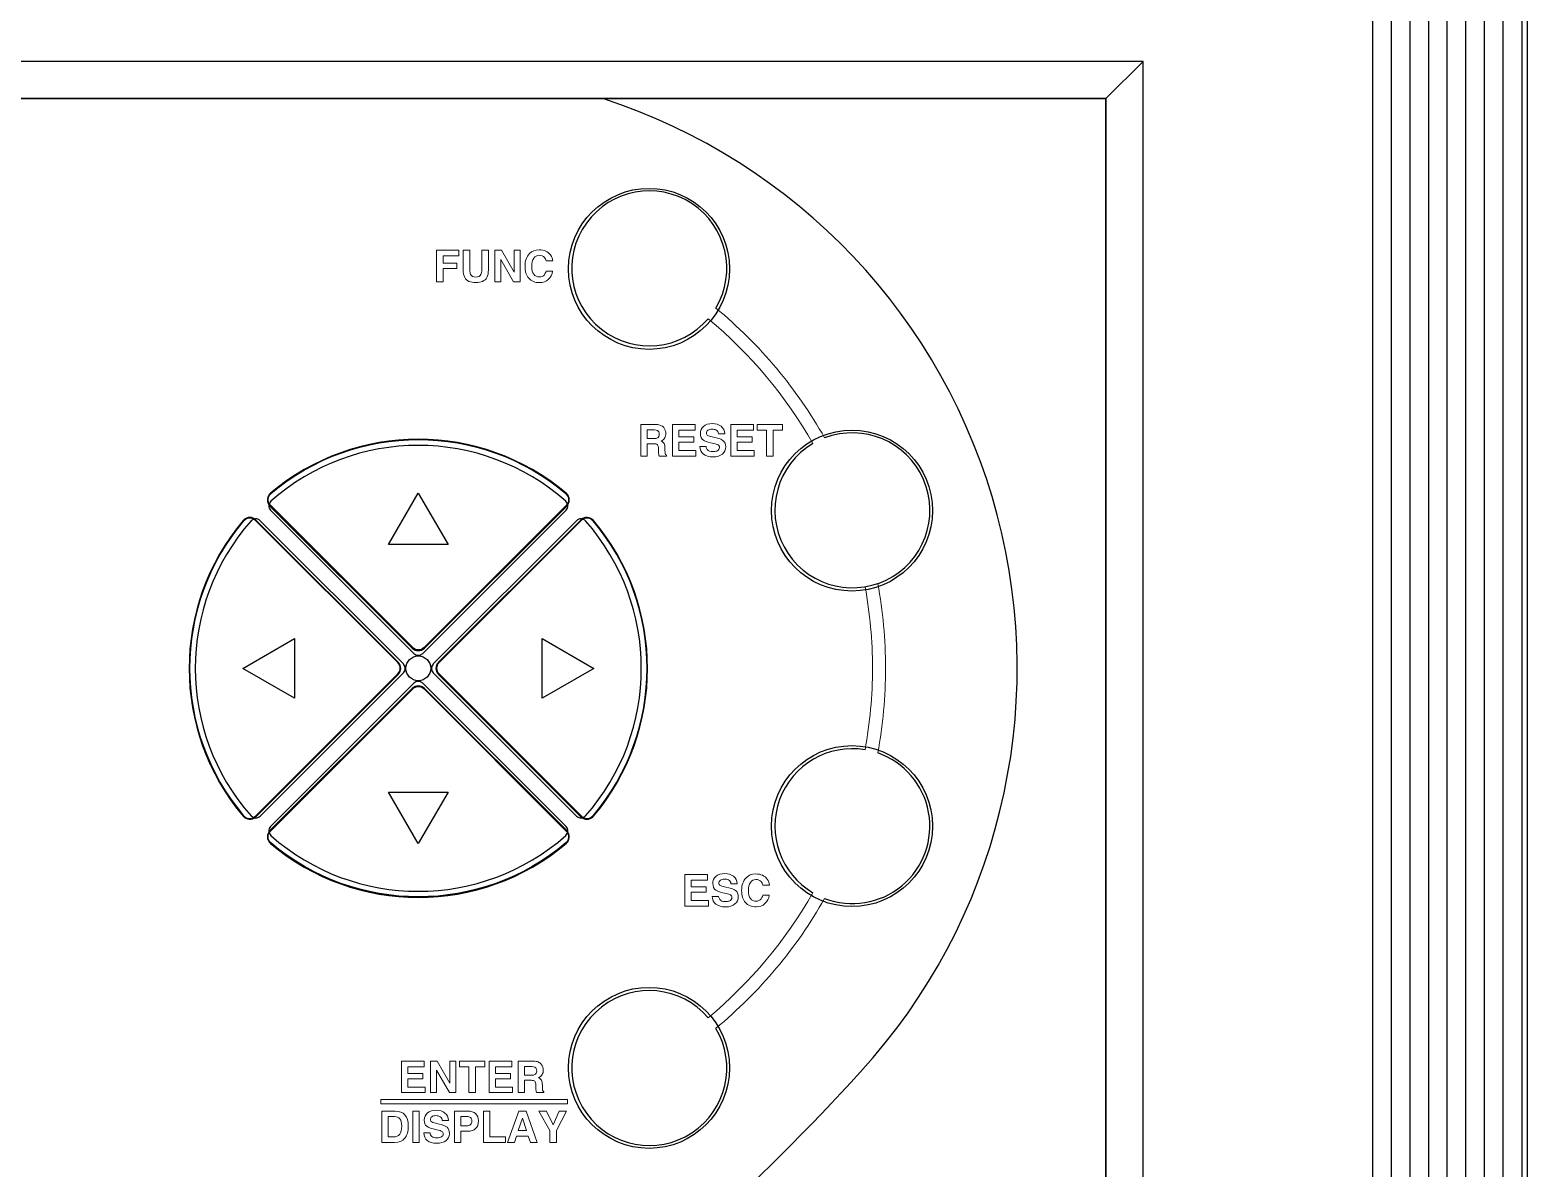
# Model space of a CAD drawing. Header units: millimetres. Extents: x 420413 to 457232, y -109 to 25896.
# Drawn here: x 429662 to 430054.7, y 7916.1 to 8214.7 of the extents above; entities that cross this region are included whole.
import ezdxf

# ---------------------------------------------------------------- set-up
doc = ezdxf.new("R2010")
doc.units = ezdxf.units.MM
doc.header["$LTSCALE"] = 50
doc.header["$MEASUREMENT"] = 0
doc.layers.add('JUNGHO', color=7, linetype='CONTINUOUS')

msp = doc.modelspace()

# ---------------------------------------------------------------- linework, layer by layer
at = {"layer": 'JUNGHO', "color": 7}
for p, q in [((430048.38, 7699.5), (430048.38, 8524.96)), ((430014.27, 7699.8), (430014.27, 8524.65)), ((430019.14, 7699.76), (430019.14, 8524.7)), ((430024.02, 7699.72), (430024.02, 8524.74)), ((430028.89, 7699.67), (430028.89, 8524.78)), ((430033.76, 7699.63), (430033.76, 8524.83)), ((430038.64, 7699.58), (430038.64, 8524.87)), ((430043.51, 7699.54), (430043.51, 8524.92)), ((430053.31, 8523.5), (430053.31, 7700.95)), ((430054.69, 8524.88), (430054.69, 7699.58)), ((429953.96, 8206.46), (429538.06, 8206.46)), ((429953.96, 8206.46), (429944.22, 8196.71)), ((429953.96, 7761.31), (429953.96, 8206.46)), ((429547.81, 8196.71), (429944.22, 8196.71)), ((429944.22, 8196.71), (429547.81, 8196.71)), ((429944.22, 8196.71), (429944.22, 7771.04)), ((429944.22, 7771.06), (429944.22, 8196.71)), ((429762.28, 8052.53), (429724.97, 8089.83)), ((429802.8, 8089.83), (429765.49, 8052.53)), ((429721.29, 8086.16), (429758.6, 8048.85)), ((429769.17, 8048.85), (429806.47, 8086.16)), ((429758.6, 8045.63), (429721.29, 8008.33)), ((429806.47, 8008.33), (429769.17, 8045.63)), ((429724.97, 8004.66), (429762.28, 8041.96)), ((429765.49, 8041.96), (429802.8, 8004.66))]:
    msp.add_line(p, q, dxfattribs=at)
at = {"layer": 'JUNGHO', "color": 7, "linetype": 'Continuous'}
for p, q in [((429756.09, 8079.74), (429763.88, 8093.24)), ((429763.88, 8093.24), (429771.68, 8079.74)), ((429762.28, 8052.53), (429724.97, 8089.83)), ((429802.8, 8089.83), (429765.49, 8052.53)), ((429721.29, 8086.16), (429758.6, 8048.85)), ((429722.38, 8085.99), (429759.98, 8048.39)), ((429762.73, 8051.15), (429725.13, 8088.75)), ((429802.63, 8088.75), (429765.03, 8051.15)), ((429767.79, 8048.39), (429805.39, 8085.99)), ((429769.17, 8048.85), (429806.47, 8086.16)), ((429771.68, 8079.74), (429756.09, 8079.74)), ((429717.88, 8047.24), (429731.39, 8055.04)), ((429731.39, 8055.04), (429731.39, 8039.45)), ((429796.38, 8039.45), (429796.38, 8055.04)), ((429796.38, 8055.04), (429809.88, 8047.24)), ((429731.39, 8039.45), (429717.88, 8047.24)), ((429759.98, 8046.1), (429722.38, 8008.5)), ((429805.39, 8008.5), (429767.79, 8046.1)), ((429809.88, 8047.24), (429796.38, 8039.45)), ((429758.6, 8045.64), (429721.29, 8008.33)), ((429725.13, 8005.74), (429762.73, 8043.34)), ((429765.03, 8043.34), (429802.63, 8005.74)), ((429806.47, 8008.33), (429769.17, 8045.64)), ((429724.97, 8004.65), (429762.28, 8041.96)), ((429765.49, 8041.96), (429802.8, 8004.65)), ((429763.88, 8001.25), (429756.09, 8014.75)), ((429756.09, 8014.75), (429771.68, 8014.75)), ((429771.68, 8014.75), (429763.88, 8001.25))]:
    msp.add_line(p, q, dxfattribs=at)
at = {"layer": 'JUNGHO', "color": 7, "lineweight": 0}
for points in [[(429768.65, 8156.93), (429774.51, 8156.93), (429774.51, 8155.47), (429770.37, 8155.47), (429770.37, 8153.57), (429773.99, 8153.57), (429773.99, 8152.15), (429770.37, 8152.15), (429770.37, 8148.66), (429768.65, 8148.66)], [(429783.92, 8156.93), (429785.72, 8156.93), (429789, 8151.17), (429789, 8156.93), (429790.59, 8156.93), (429790.59, 8148.66), (429788.88, 8148.66), (429785.52, 8154.52), (429785.52, 8148.66), (429783.92, 8148.66)], [(429836.49, 8109.75), (429832.21, 8109.75), (429832.21, 8107.98), (429836.13, 8107.98), (429836.13, 8106.56), (429832.21, 8106.56), (429832.21, 8104.43), (429836.69, 8104.43), (429836.69, 8102.94), (429830.52, 8102.94), (429830.52, 8111.2), (429836.49, 8111.2)], [(429851.79, 8109.75), (429847.51, 8109.75), (429847.51, 8107.98), (429851.43, 8107.98), (429851.43, 8106.56), (429847.51, 8106.56), (429847.51, 8104.43), (429851.99, 8104.43), (429851.99, 8102.94), (429845.82, 8102.94), (429845.82, 8111.2), (429851.79, 8111.2)], [(429859.41, 8111.2), (429859.41, 8109.73), (429856.94, 8109.73), (429856.94, 8102.94), (429855.21, 8102.94), (429855.21, 8109.73), (429852.74, 8109.73), (429852.74, 8111.2)], [(429839.76, 7991.7), (429835.48, 7991.7), (429835.48, 7989.92), (429839.41, 7989.92), (429839.41, 7988.51), (429835.48, 7988.51), (429835.48, 7986.37), (429839.96, 7986.37), (429839.96, 7984.89), (429833.79, 7984.89), (429833.79, 7993.15), (429839.76, 7993.15)], [(429765.45, 7942.73), (429761.17, 7942.73), (429761.17, 7940.95), (429765.1, 7940.95), (429765.1, 7939.54), (429761.17, 7939.54), (429761.17, 7937.4), (429765.65, 7937.4), (429765.65, 7935.92), (429759.49, 7935.92), (429759.49, 7944.18), (429765.45, 7944.18)], [(429767.07, 7944.18), (429768.86, 7944.18), (429772.14, 7938.43), (429772.14, 7944.18), (429773.73, 7944.18), (429773.73, 7935.92), (429772.02, 7935.92), (429768.66, 7941.78), (429768.66, 7935.92), (429767.07, 7935.92)], [(429781.35, 7944.18), (429781.35, 7942.71), (429778.88, 7942.71), (429778.88, 7935.92), (429777.16, 7935.92), (429777.16, 7942.71), (429774.69, 7942.71), (429774.69, 7944.18)], [(429788.4, 7942.73), (429784.11, 7942.73), (429784.11, 7940.95), (429788.04, 7940.95), (429788.04, 7939.54), (429784.11, 7939.54), (429784.11, 7937.4), (429788.59, 7937.4), (429788.59, 7935.92), (429782.43, 7935.92), (429782.43, 7944.18), (429788.4, 7944.18)], [(429754.07, 7934.13), (429754.07, 7932.99), (429802.98, 7932.99), (429802.98, 7934.13)], [(429762.4, 7931.07), (429763.25, 7931.07), (429764.11, 7931.07), (429764.11, 7922.88), (429763.26, 7922.88), (429762.4, 7922.88)], [(429780.97, 7922.88), (429780.97, 7931.07), (429781.82, 7931.07), (429782.68, 7931.07), (429782.68, 7924.34), (429786.75, 7924.34), (429786.75, 7923.61), (429786.75, 7922.88)], [(429790.21, 7931.07), (429791.2, 7931.07), (429792.19, 7931.07), (429795.09, 7922.88), (429794.18, 7922.88), (429793.28, 7922.88), (429792.72, 7924.54), (429789.61, 7924.54), (429789.08, 7922.88), (429788.19, 7922.88), (429787.31, 7922.88)], [(429790.09, 7925.95), (429792.26, 7925.95), (429791.17, 7929.25), (429791.18, 7929.25)], [(429798.36, 7925.96), (429795.5, 7931.07), (429796.52, 7931.07), (429797.54, 7931.07), (429799.25, 7927.52), (429799.25, 7927.52), (429800.85, 7931.07), (429801.82, 7931.07), (429802.79, 7931.07), (429800.08, 7925.99), (429800.08, 7922.88), (429799.22, 7922.88), (429798.36, 7922.88)]]:
    msp.add_lwpolyline(points, close=True, dxfattribs=at)
at = {"layer": 'JUNGHO', "color": 7}
for centre in [(429824.4, 8152.06), (429877.62, 8088.64), (429877.62, 8005.85), (429824.4, 7942.43)]:
    msp.add_circle(centre, 21.12, dxfattribs=at)
at = {"layer": 'JUNGHO', "color": 7, "linetype": 'Continuous'}
msp.add_circle((429763.88, 8047.24), 3.25, dxfattribs=at)
at = {"layer": 'JUNGHO', "color": 7}
for centre, radius, start, end in [((429824.47, 8152.19), 20.33, 329.1574, 319.4576), ((429877.73, 8088.71), 20.33, 120.6593, 110.9639), ((429877.73, 8005.85), 20.32, 80.5569, 239.3289), ((429877.73, 8005.85), 20.32, 249.0246, 70.8577), ((429824.47, 7942.38), 20.32, 40.5406, 30.8392)]:
    msp.add_arc(centre, radius, start, end, dxfattribs=at)
at = {"layer": 'JUNGHO', "color": 7, "linetype": 'Continuous'}
for centre, radius, start, end in [((429763.88, 8047.24), 60.11, 49.834, 130.166), ((429763.88, 8047.24), 58.49, 48.6038, 131.3962), ((429726.58, 8091.44), 2.27, 130.166, 225), ((429801.19, 8091.44), 2.27, 315, 49.834), ((429726.28, 8089.9), 1.62, 131.3962, 225), ((429801.48, 8089.9), 1.62, 315, 48.6038), ((429763.88, 8047.24), 60.11, 139.834, 220.166), ((429763.88, 8047.24), 58.49, 138.6038, 221.3962), ((429719.69, 8084.55), 2.27, 45, 139.834), ((429721.23, 8084.84), 1.62, 45, 138.6038), ((429806.54, 8084.84), 1.62, 41.3962, 135), ((429808.08, 8084.55), 2.27, 40.166, 135), ((429763.88, 8047.24), 58.49, 318.6038, 41.3962), ((429763.88, 8047.24), 60.11, 319.834, 40.166), ((429763.88, 8054.14), 2.27, 225, 315), ((429763.88, 8052.3), 1.62, 225, 315), ((429756.99, 8047.24), 2.27, 315, 45), ((429758.83, 8047.24), 1.62, 315, 45), ((429768.94, 8047.24), 1.62, 135, 225), ((429770.78, 8047.24), 2.27, 135, 225), ((429763.88, 8040.35), 2.27, 45, 135), ((429763.88, 8042.19), 1.62, 45, 135), ((429719.69, 8009.94), 2.27, 220.166, 315), ((429721.23, 8009.64), 1.62, 221.3962, 315), ((429806.54, 8009.64), 1.62, 225, 318.6038), ((429808.08, 8009.94), 2.27, 225, 319.834), ((429726.58, 8003.05), 2.27, 135, 229.834), ((429726.28, 8004.59), 1.62, 135, 228.6038), ((429763.88, 8047.24), 58.49, 228.6038, 311.3962), ((429801.48, 8004.59), 1.62, 311.3962, 45), ((429801.19, 8003.05), 2.27, 310.166, 45), ((429763.88, 8047.24), 60.11, 229.834, 310.166)]:
    msp.add_arc(centre, radius, start, end, dxfattribs=at)
at = {"layer": 'JUNGHO', "color": 7}
for points in [[(429812.27, 8196.71), (429812.27, 8196.71), (429547.81, 8196.71), (429547.81, 8196.71)], [(429915.73, 8087.48), (429902.06, 8139.11), (429863.09, 8180.26), (429812.27, 8196.71)], [(429802.66, 8093.18), (429780.26, 8112.08), (429747.5, 8112.08), (429725.11, 8093.18)], [(429725.2, 8093.14), (429747.55, 8112), (429780.25, 8112), (429802.6, 8093.14)], [(429725.11, 8093.18), (429724.15, 8092.37), (429724.03, 8090.93), (429724.84, 8089.97)], [(429724.95, 8090.16), (429724.2, 8091.05), (429724.31, 8092.38), (429725.2, 8093.14)], [(429802.6, 8093.14), (429802.64, 8093.1), (429802.69, 8093.06), (429802.73, 8093.01)], [(429802.8, 8093.05), (429802.75, 8093.09), (429802.7, 8093.14), (429802.66, 8093.18)], [(429802.73, 8093.01), (429803.56, 8092.19), (429803.56, 8090.85), (429802.73, 8090.02)], [(429802.8, 8089.83), (429803.68, 8090.72), (429803.68, 8092.16), (429802.8, 8093.05)], [(429724.84, 8089.97), (429724.88, 8089.92), (429724.92, 8089.88), (429724.97, 8089.83)], [(429725.07, 8090.02), (429725.03, 8090.07), (429724.99, 8090.11), (429724.95, 8090.16)], [(429762.41, 8052.69), (429762.41, 8052.69), (429725.07, 8090.02), (429725.07, 8090.02)], [(429802.73, 8090.02), (429802.73, 8090.02), (429765.39, 8052.69), (429765.39, 8052.69)], [(429717.95, 8086.02), (429699.05, 8063.62), (429699.05, 8030.87), (429717.95, 8008.47)], [(429718.05, 8085.98), (429699.19, 8063.64), (429699.19, 8030.94), (429718.05, 8008.59)], [(429718.08, 8086.16), (429718.03, 8086.11), (429717.99, 8086.06), (429717.95, 8086.02)], [(429718.17, 8086.12), (429718.13, 8086.07), (429718.09, 8086.03), (429718.05, 8085.98)], [(429721.29, 8086.16), (429720.41, 8087.05), (429718.97, 8087.05), (429718.08, 8086.16)], [(429721.16, 8086.12), (429720.34, 8086.94), (429719, 8086.94), (429718.17, 8086.12)], [(429758.5, 8048.78), (429758.5, 8048.78), (429721.16, 8086.12), (429721.16, 8086.12)], [(429806.64, 8086.12), (429806.64, 8086.12), (429769.31, 8048.78), (429769.31, 8048.78)], [(429806.61, 8086.29), (429806.56, 8086.25), (429806.52, 8086.2), (429806.47, 8086.16)], [(429809.82, 8086.02), (429809.01, 8086.98), (429807.57, 8087.1), (429806.61, 8086.29)], [(429806.77, 8086.24), (429806.72, 8086.2), (429806.68, 8086.16), (429806.64, 8086.12)], [(429809.75, 8085.98), (429809, 8086.88), (429807.66, 8086.99), (429806.77, 8086.24)], [(429809.75, 8008.59), (429828.61, 8030.94), (429828.61, 8063.64), (429809.75, 8085.98)], [(429809.82, 8008.47), (429828.72, 8030.87), (429828.72, 8063.62), (429809.82, 8086.02)], [(429879.88, 7941.38), (429915.89, 7980.82), (429929.4, 8035.86), (429915.73, 8087.48)], [(429762.28, 8052.53), (429763.16, 8051.64), (429764.6, 8051.64), (429765.49, 8052.53)], [(429765.39, 8052.69), (429764.57, 8051.86), (429763.23, 8051.86), (429762.41, 8052.69)], [(429758.5, 8045.79), (429759.33, 8046.61), (429759.33, 8047.95), (429758.5, 8048.78)], [(429758.6, 8045.63), (429759.49, 8046.52), (429759.49, 8047.96), (429758.6, 8048.85)], [(429769.17, 8048.85), (429768.28, 8047.96), (429768.28, 8046.52), (429769.17, 8045.63)], [(429769.31, 8048.78), (429768.48, 8047.95), (429768.48, 8046.61), (429769.31, 8045.79)], [(429721.16, 8008.46), (429721.16, 8008.46), (429758.5, 8045.79), (429758.5, 8045.79)], [(429765.49, 8041.96), (429764.6, 8042.85), (429763.16, 8042.85), (429762.28, 8041.96)], [(429762.41, 8041.88), (429763.23, 8042.71), (429764.57, 8042.71), (429765.39, 8041.88)], [(429769.31, 8045.79), (429769.31, 8045.79), (429806.64, 8008.46), (429806.64, 8008.46)], [(429725.07, 8004.55), (429725.07, 8004.55), (429762.41, 8041.88), (429762.41, 8041.88)], [(429765.39, 8041.88), (429765.39, 8041.88), (429802.73, 8004.55), (429802.73, 8004.55)], [(429717.95, 8008.47), (429718.76, 8007.51), (429720.19, 8007.39), (429721.15, 8008.2)], [(429718.05, 8008.59), (429718.81, 8007.69), (429720.14, 8007.58), (429721.03, 8008.34)], [(429721.03, 8008.34), (429721.08, 8008.37), (429721.12, 8008.41), (429721.16, 8008.46)], [(429721.15, 8008.2), (429721.2, 8008.24), (429721.25, 8008.29), (429721.29, 8008.33)], [(429806.47, 8008.33), (429807.36, 8007.44), (429808.8, 8007.44), (429809.69, 8008.33)], [(429806.64, 8008.46), (429807.46, 8007.62), (429808.8, 8007.62), (429809.63, 8008.46)], [(429809.63, 8008.46), (429809.67, 8008.5), (429809.71, 8008.54), (429809.75, 8008.59)], [(429809.69, 8008.33), (429809.73, 8008.38), (429809.78, 8008.42), (429809.82, 8008.47)], [(429724.97, 8004.66), (429724.08, 8003.77), (429724.08, 8002.33), (429724.97, 8001.44)], [(429725.07, 8001.56), (429724.24, 8002.38), (429724.24, 8003.72), (429725.07, 8004.55)], [(429802.86, 8004.42), (429803.6, 8003.52), (429803.49, 8002.19), (429802.6, 8001.44)], [(429802.66, 8001.31), (429803.62, 8002.12), (429803.74, 8003.55), (429802.93, 8004.51)], [(429802.73, 8004.55), (429802.78, 8004.5), (429802.81, 8004.46), (429802.86, 8004.42)], [(429802.93, 8004.51), (429802.89, 8004.56), (429802.84, 8004.61), (429802.8, 8004.66)], [(429724.97, 8001.44), (429725.02, 8001.39), (429725.06, 8001.35), (429725.11, 8001.31)], [(429725.2, 8001.44), (429725.16, 8001.47), (429725.12, 8001.51), (429725.07, 8001.56)], [(429725.11, 8001.31), (429747.5, 7982.41), (429780.26, 7982.41), (429802.66, 8001.31)], [(429802.6, 8001.44), (429780.25, 7982.57), (429747.55, 7982.57), (429725.2, 8001.44)], [(429791.48, 7860.93), (429823.57, 7885.12), (429852.78, 7911.71), (429879.88, 7941.38)]]:
    msp.add_open_spline(points, degree=3, dxfattribs=at)
at = {"layer": 'JUNGHO', "color": 7, "lineweight": 0}
for points, knots in [([(429775.64, 8156.93), (429775.64, 8156.93), (429777.4, 8156.93), (429777.4, 8156.93), (429777.4, 8156.93), (429777.4, 8151.83), (429777.4, 8151.83), (429777.4, 8151.27), (429777.46, 8150.85), (429777.59, 8150.59), (429777.8, 8150.13), (429778.26, 8149.9), (429778.96, 8149.9), (429779.65, 8149.9), (429780.1, 8150.13), (429780.31, 8150.59), (429780.45, 8150.85), (429780.51, 8151.27), (429780.51, 8151.83), (429780.51, 8151.83), (429780.51, 8156.93), (429780.51, 8156.93), (429780.51, 8156.93), (429782.27, 8156.93), (429782.27, 8156.93), (429782.27, 8156.93), (429782.27, 8151.84), (429782.27, 8151.84), (429782.27, 8150.96), (429782.13, 8150.28), (429781.86, 8149.79), (429781.35, 8148.89), (429780.39, 8148.44), (429778.96, 8148.44), (429777.53, 8148.44), (429776.56, 8148.89), (429776.05, 8149.79), (429775.77, 8150.28), (429775.64, 8150.96), (429775.64, 8151.84), (429775.64, 8151.84), (429775.64, 8156.93), (429775.64, 8156.93)], [0, 0, 0, 0, 1, 1, 1, 2, 2, 2, 3, 3, 3, 4, 4, 4, 5, 5, 5, 6, 6, 6, 7, 7, 7, 8, 8, 8, 9, 9, 9, 10, 10, 10, 11, 11, 11, 12, 12, 12, 13, 13, 13, 14, 14, 14, 14]), ([(429793.01, 8156.05), (429793.68, 8156.73), (429794.52, 8157.06), (429795.55, 8157.06), (429796.92, 8157.06), (429797.93, 8156.61), (429798.56, 8155.7), (429798.91, 8155.19), (429799.1, 8154.68), (429799.13, 8154.16), (429799.13, 8154.16), (429797.4, 8154.16), (429797.4, 8154.16), (429797.3, 8154.56), (429797.15, 8154.86), (429796.98, 8155.07), (429796.67, 8155.43), (429796.22, 8155.61), (429795.61, 8155.61), (429795, 8155.61), (429794.51, 8155.36), (429794.16, 8154.85), (429793.8, 8154.34), (429793.63, 8153.63), (429793.63, 8152.71), (429793.63, 8151.78), (429793.81, 8151.09), (429794.18, 8150.62), (429794.56, 8150.16), (429795.03, 8149.93), (429795.61, 8149.93), (429796.2, 8149.93), (429796.65, 8150.13), (429796.96, 8150.53), (429797.13, 8150.74), (429797.27, 8151.06), (429797.38, 8151.49), (429797.38, 8151.49), (429799.11, 8151.49), (429799.11, 8151.49), (429798.96, 8150.59), (429798.58, 8149.85), (429797.98, 8149.29), (429797.37, 8148.72), (429796.59, 8148.44), (429795.64, 8148.44), (429794.47, 8148.44), (429793.55, 8148.83), (429792.87, 8149.58), (429792.2, 8150.35), (429791.87, 8151.39), (429791.87, 8152.72), (429791.87, 8154.16), (429792.25, 8155.27), (429793.01, 8156.05)], [0, 0, 0, 0, 1, 1, 1, 2, 2, 2, 3, 3, 3, 4, 4, 4, 5, 5, 5, 6, 6, 6, 7, 7, 7, 8, 8, 8, 9, 9, 9, 10, 10, 10, 11, 11, 11, 12, 12, 12, 13, 13, 13, 14, 14, 14, 15, 15, 15, 16, 16, 16, 17, 17, 17, 18, 18, 18, 18]), ([(429762.39, 8052.64), (429762.39, 8052.64), (429725.09, 8089.95), (429725.09, 8089.95), (429725.04, 8089.99), (429725, 8090.03), (429724.97, 8090.08), (429724.21, 8090.97), (429724.33, 8092.3), (429725.22, 8093.05), (429747.55, 8111.9), (429780.22, 8111.9), (429802.55, 8093.05)], [4, 4, 4, 4, 5, 5, 5, 6, 6, 6, 7, 7, 7, 8, 8, 8, 8]), ([(429827.47, 8110.99), (429827.78, 8110.86), (429828.03, 8110.66), (429828.25, 8110.41), (429828.42, 8110.2), (429828.56, 8109.97), (429828.66, 8109.71), (429828.76, 8109.46), (429828.81, 8109.17), (429828.81, 8108.85), (429828.81, 8108.46), (429828.72, 8108.07), (429828.52, 8107.69), (429828.32, 8107.31), (429828, 8107.04), (429827.54, 8106.89), (429827.92, 8106.73), (429828.19, 8106.52), (429828.34, 8106.24), (429828.5, 8105.96), (429828.58, 8105.52), (429828.58, 8104.94), (429828.58, 8104.94), (429828.58, 8104.39), (429828.58, 8104.39), (429828.58, 8104.01), (429828.6, 8103.75), (429828.63, 8103.62), (429828.68, 8103.41), (429828.79, 8103.25), (429828.96, 8103.14), (429828.96, 8103.14), (429828.96, 8102.94), (429828.96, 8102.94), (429828.96, 8102.94), (429827.05, 8102.94), (429827.05, 8102.94), (429827.01, 8103.12), (429826.96, 8103.27), (429826.94, 8103.38), (429826.9, 8103.61), (429826.88, 8103.85), (429826.87, 8104.09), (429826.87, 8104.09), (429826.86, 8104.86), (429826.86, 8104.86), (429826.85, 8105.39), (429826.76, 8105.74), (429826.58, 8105.92), (429826.41, 8106.1), (429826.08, 8106.18), (429825.6, 8106.18), (429825.6, 8106.18), (429823.9, 8106.18), (429823.9, 8106.18), (429823.9, 8106.18), (429823.9, 8102.94), (429823.9, 8102.94), (429823.9, 8102.94), (429822.21, 8102.94), (429822.21, 8102.94), (429822.21, 8102.94), (429822.21, 8111.2), (429822.21, 8111.2), (429822.21, 8111.2), (429826.17, 8111.2), (429826.17, 8111.2), (429826.74, 8111.19), (429827.17, 8111.12), (429827.47, 8110.99)], [0, 0, 0, 0, 1, 1, 1, 2, 2, 2, 3, 3, 3, 4, 4, 4, 5, 5, 5, 6, 6, 6, 7, 7, 7, 8, 8, 8, 9, 9, 9, 10, 10, 10, 11, 11, 11, 12, 12, 12, 13, 13, 13, 14, 14, 14, 15, 15, 15, 16, 16, 16, 17, 17, 17, 18, 18, 18, 19, 19, 19, 20, 20, 20, 21, 21, 21, 22, 22, 22, 23, 23, 23, 23]), ([(429823.9, 8109.79), (429823.9, 8109.79), (429823.9, 8107.54), (429823.9, 8107.54), (429823.9, 8107.54), (429825.77, 8107.54), (429825.77, 8107.54), (429826.14, 8107.54), (429826.42, 8107.59), (429826.6, 8107.68), (429826.93, 8107.83), (429827.09, 8108.15), (429827.09, 8108.62), (429827.09, 8109.13), (429826.93, 8109.47), (429826.62, 8109.64), (429826.44, 8109.74), (429826.17, 8109.79), (429825.82, 8109.79), (429825.82, 8109.79), (429823.9, 8109.79), (429823.9, 8109.79)], [0, 0, 0, 0, 1, 1, 1, 2, 2, 2, 3, 3, 3, 4, 4, 4, 5, 5, 5, 6, 6, 6, 7, 7, 7, 7]), ([(429839.36, 8105.48), (429839.41, 8105.11), (429839.51, 8104.82), (429839.67, 8104.64), (429839.95, 8104.29), (429840.44, 8104.12), (429841.13, 8104.12), (429841.54, 8104.12), (429841.88, 8104.16), (429842.14, 8104.25), (429842.62, 8104.43), (429842.87, 8104.75), (429842.87, 8105.22), (429842.87, 8105.49), (429842.75, 8105.7), (429842.51, 8105.85), (429842.26, 8106), (429841.88, 8106.14), (429841.36, 8106.24), (429841.36, 8106.24), (429840.48, 8106.44), (429840.48, 8106.44), (429839.61, 8106.64), (429839.01, 8106.85), (429838.68, 8107.07), (429838.13, 8107.45), (429837.85, 8108.06), (429837.85, 8108.86), (429837.85, 8109.61), (429838.12, 8110.23), (429838.66, 8110.72), (429839.2, 8111.21), (429839.99, 8111.45), (429841.04, 8111.45), (429841.92, 8111.45), (429842.66, 8111.22), (429843.28, 8110.76), (429843.89, 8110.3), (429844.22, 8109.62), (429844.25, 8108.75), (429844.25, 8108.75), (429842.6, 8108.75), (429842.6, 8108.75), (429842.57, 8109.24), (429842.35, 8109.59), (429841.94, 8109.8), (429841.67, 8109.93), (429841.33, 8110), (429840.93, 8110), (429840.48, 8110), (429840.11, 8109.91), (429839.85, 8109.73), (429839.58, 8109.55), (429839.44, 8109.31), (429839.44, 8108.98), (429839.44, 8108.69), (429839.58, 8108.47), (429839.84, 8108.33), (429840.01, 8108.23), (429840.38, 8108.12), (429840.93, 8107.99), (429840.93, 8107.99), (429842.37, 8107.65), (429842.37, 8107.65), (429843, 8107.49), (429843.47, 8107.29), (429843.79, 8107.04), (429844.27, 8106.65), (429844.52, 8106.09), (429844.52, 8105.35), (429844.52, 8104.6), (429844.23, 8103.97), (429843.65, 8103.47), (429843.07, 8102.97), (429842.25, 8102.72), (429841.19, 8102.72), (429840.11, 8102.72), (429839.26, 8102.97), (429838.64, 8103.46), (429838.01, 8103.95), (429837.71, 8104.63), (429837.71, 8105.48), (429837.71, 8105.48), (429839.36, 8105.48), (429839.36, 8105.48)], [0, 0, 0, 0, 1, 1, 1, 2, 2, 2, 3, 3, 3, 4, 4, 4, 5, 5, 5, 6, 6, 6, 7, 7, 7, 8, 8, 8, 9, 9, 9, 10, 10, 10, 11, 11, 11, 12, 12, 12, 13, 13, 13, 14, 14, 14, 15, 15, 15, 16, 16, 16, 17, 17, 17, 18, 18, 18, 19, 19, 19, 20, 20, 20, 21, 21, 21, 22, 22, 22, 23, 23, 23, 24, 24, 24, 25, 25, 25, 26, 26, 26, 27, 27, 27, 28, 28, 28, 28]), ([(429802.55, 8093.05), (429802.59, 8093.02), (429802.64, 8092.98), (429802.68, 8092.93), (429803.51, 8092.11), (429803.51, 8090.77), (429802.68, 8089.95)], [0, 0, 0, 0, 1, 1, 1, 2, 2, 2, 2]), ([(429802.68, 8089.95), (429802.68, 8089.95), (429765.38, 8052.64), (429765.38, 8052.64), (429764.55, 8051.82), (429763.21, 8051.82), (429762.39, 8052.64)], [2, 2, 2, 2, 3, 3, 3, 4, 4, 4, 4]), ([(429758.48, 8048.74), (429758.48, 8048.74), (429721.18, 8086.04), (429721.18, 8086.04), (429720.35, 8086.87), (429719.02, 8086.87), (429718.19, 8086.04), (429718.15, 8086), (429718.11, 8085.95), (429718.07, 8085.91), (429699.22, 8063.58), (429699.22, 8030.91), (429718.07, 8008.58)], [4, 4, 4, 4, 5, 5, 5, 6, 6, 6, 7, 7, 7, 8, 8, 8, 8]), ([(429806.59, 8086.04), (429806.59, 8086.04), (429769.28, 8048.74), (429769.28, 8048.74), (429768.46, 8047.91), (429768.46, 8046.57), (429769.28, 8045.75)], [3, 3, 3, 3, 4, 4, 4, 5, 5, 5, 5]), ([(429809.69, 8008.58), (429828.54, 8030.91), (429828.54, 8063.58), (429809.69, 8085.91), (429808.94, 8086.8), (429807.61, 8086.91), (429806.72, 8086.16), (429806.67, 8086.12), (429806.63, 8086.08), (429806.59, 8086.04)], [0, 0, 0, 0, 1, 1, 1, 2, 2, 2, 3, 3, 3, 3]), ([(429884.39, 8025.06), (429885.74, 8032.32), (429886.44, 8039.76), (429886.44, 8047.29), (429886.44, 8054.81), (429885.75, 8062.25), (429884.4, 8069.51)], [3.8272626, 3.8272626, 3.8272626, 3.8272626, 4, 4, 4, 4.1726894, 4.1726894, 4.1726894, 4.1726894]), ([(429881.07, 8068.66), (429882.35, 8061.67), (429883.01, 8054.52), (429883.01, 8047.29), (429883.01, 8040.05), (429882.35, 8032.9), (429881.06, 8025.9)], [0.8291564, 0.8291564, 0.8291564, 0.8291564, 1, 1, 1, 1.1708938, 1.1708938, 1.1708938, 1.1708938]), ([(429721.18, 8008.45), (429721.18, 8008.45), (429758.48, 8045.75), (429758.48, 8045.75), (429759.31, 8046.57), (429759.31, 8047.91), (429758.48, 8048.74)], [2, 2, 2, 2, 3, 3, 3, 4, 4, 4, 4]), ([(429769.28, 8045.75), (429769.28, 8045.75), (429806.59, 8008.45), (429806.59, 8008.45), (429807.41, 8007.62), (429808.75, 8007.62), (429809.57, 8008.45), (429809.62, 8008.49), (429809.66, 8008.53), (429809.69, 8008.58)], [5, 5, 5, 5, 6, 6, 6, 7, 7, 7, 8, 8, 8, 8]), ([(429765.38, 8041.84), (429765.38, 8041.84), (429802.68, 8004.54), (429802.68, 8004.54), (429802.72, 8004.5), (429802.76, 8004.45), (429802.8, 8004.41), (429803.55, 8003.52), (429803.44, 8002.18), (429802.55, 8001.43), (429780.22, 7982.58), (429747.55, 7982.58), (429725.22, 8001.43), (429725.17, 8001.47), (429725.13, 8001.51), (429725.09, 8001.55), (429724.26, 8002.38), (429724.26, 8003.71), (429725.09, 8004.54)], [1, 1, 1, 1, 2, 2, 2, 3, 3, 3, 4, 4, 4, 5, 5, 5, 6, 6, 6, 7, 7, 7, 7]), ([(429718.07, 8008.58), (429718.82, 8007.69), (429720.16, 8007.57), (429721.05, 8008.32), (429721.09, 8008.36), (429721.14, 8008.4), (429721.18, 8008.45)], [0, 0, 0, 0, 1, 1, 1, 2, 2, 2, 2]), ([(429842.63, 7987.43), (429842.68, 7987.05), (429842.79, 7986.77), (429842.94, 7986.58), (429843.23, 7986.24), (429843.72, 7986.07), (429844.4, 7986.07), (429844.82, 7986.07), (429845.15, 7986.11), (429845.41, 7986.2), (429845.9, 7986.37), (429846.14, 7986.7), (429846.14, 7987.17), (429846.14, 7987.44), (429846.02, 7987.65), (429845.78, 7987.8), (429845.53, 7987.95), (429845.15, 7988.08), (429844.64, 7988.19), (429844.64, 7988.19), (429843.75, 7988.39), (429843.75, 7988.39), (429842.88, 7988.58), (429842.28, 7988.79), (429841.95, 7989.02), (429841.4, 7989.4), (429841.12, 7990), (429841.12, 7990.81), (429841.12, 7991.56), (429841.39, 7992.17), (429841.93, 7992.66), (429842.47, 7993.15), (429843.27, 7993.4), (429844.31, 7993.4), (429845.19, 7993.4), (429845.93, 7993.17), (429846.55, 7992.7), (429847.17, 7992.24), (429847.49, 7991.57), (429847.52, 7990.69), (429847.52, 7990.69), (429845.87, 7990.69), (429845.87, 7990.69), (429845.84, 7991.18), (429845.62, 7991.53), (429845.21, 7991.75), (429844.94, 7991.88), (429844.6, 7991.95), (429844.2, 7991.95), (429843.75, 7991.95), (429843.39, 7991.86), (429843.12, 7991.68), (429842.85, 7991.5), (429842.72, 7991.25), (429842.72, 7990.93), (429842.72, 7990.64), (429842.85, 7990.42), (429843.11, 7990.27), (429843.28, 7990.18), (429843.65, 7990.06), (429844.2, 7989.93), (429844.2, 7989.93), (429845.64, 7989.59), (429845.64, 7989.59), (429846.27, 7989.44), (429846.74, 7989.24), (429847.06, 7988.99), (429847.55, 7988.6), (429847.79, 7988.04), (429847.79, 7987.3), (429847.79, 7986.55), (429847.5, 7985.92), (429846.92, 7985.42), (429846.34, 7984.92), (429845.52, 7984.67), (429844.46, 7984.67), (429843.38, 7984.67), (429842.53, 7984.92), (429841.91, 7985.41), (429841.29, 7985.89), (429840.98, 7986.57), (429840.98, 7987.43), (429840.98, 7987.43), (429842.63, 7987.43), (429842.63, 7987.43)], [0, 0, 0, 0, 1, 1, 1, 2, 2, 2, 3, 3, 3, 4, 4, 4, 5, 5, 5, 6, 6, 6, 7, 7, 7, 8, 8, 8, 9, 9, 9, 10, 10, 10, 11, 11, 11, 12, 12, 12, 13, 13, 13, 14, 14, 14, 15, 15, 15, 16, 16, 16, 17, 17, 17, 18, 18, 18, 19, 19, 19, 20, 20, 20, 21, 21, 21, 22, 22, 22, 23, 23, 23, 24, 24, 24, 25, 25, 25, 26, 26, 26, 27, 27, 27, 28, 28, 28, 28]), ([(429849.83, 7992.27), (429850.49, 7992.96), (429851.34, 7993.29), (429852.37, 7993.29), (429853.74, 7993.29), (429854.74, 7992.84), (429855.38, 7991.93), (429855.73, 7991.42), (429855.92, 7990.9), (429855.95, 7990.39), (429855.95, 7990.39), (429854.22, 7990.39), (429854.22, 7990.39), (429854.11, 7990.79), (429853.97, 7991.09), (429853.8, 7991.3), (429853.49, 7991.66), (429853.03, 7991.84), (429852.43, 7991.84), (429851.81, 7991.84), (429851.33, 7991.59), (429850.97, 7991.08), (429850.62, 7990.58), (429850.44, 7989.86), (429850.44, 7988.93), (429850.44, 7988.01), (429850.63, 7987.31), (429851, 7986.85), (429851.37, 7986.39), (429851.85, 7986.16), (429852.43, 7986.16), (429853.02, 7986.16), (429853.47, 7986.35), (429853.78, 7986.76), (429853.95, 7986.97), (429854.09, 7987.29), (429854.21, 7987.72), (429854.21, 7987.72), (429855.93, 7987.72), (429855.93, 7987.72), (429855.78, 7986.82), (429855.4, 7986.08), (429854.79, 7985.52), (429854.19, 7984.95), (429853.41, 7984.67), (429852.46, 7984.67), (429851.29, 7984.67), (429850.37, 7985.05), (429849.69, 7985.81), (429849.02, 7986.57), (429848.68, 7987.62), (429848.68, 7988.95), (429848.68, 7990.39), (429849.06, 7991.5), (429849.83, 7992.27)], [0, 0, 0, 0, 1, 1, 1, 2, 2, 2, 3, 3, 3, 4, 4, 4, 5, 5, 5, 6, 6, 6, 7, 7, 7, 8, 8, 8, 9, 9, 9, 10, 10, 10, 11, 11, 11, 12, 12, 12, 13, 13, 13, 14, 14, 14, 15, 15, 15, 16, 16, 16, 17, 17, 17, 18, 18, 18, 18]), ([(429795.31, 7943.97), (429795.62, 7943.83), (429795.88, 7943.65), (429796.09, 7943.39), (429796.26, 7943.18), (429796.4, 7942.95), (429796.5, 7942.7), (429796.61, 7942.44), (429796.66, 7942.15), (429796.66, 7941.82), (429796.66, 7941.44), (429796.56, 7941.05), (429796.36, 7940.67), (429796.16, 7940.29), (429795.84, 7940.02), (429795.39, 7939.86), (429795.76, 7939.71), (429796.03, 7939.49), (429796.19, 7939.21), (429796.34, 7938.93), (429796.42, 7938.5), (429796.42, 7937.92), (429796.42, 7937.92), (429796.42, 7937.37), (429796.42, 7937.37), (429796.42, 7936.99), (429796.44, 7936.73), (429796.47, 7936.59), (429796.52, 7936.38), (429796.63, 7936.23), (429796.8, 7936.12), (429796.8, 7936.12), (429796.8, 7935.92), (429796.8, 7935.92), (429796.8, 7935.92), (429794.9, 7935.92), (429794.9, 7935.92), (429794.84, 7936.1), (429794.81, 7936.25), (429794.78, 7936.36), (429794.74, 7936.59), (429794.72, 7936.83), (429794.72, 7937.07), (429794.72, 7937.07), (429794.71, 7937.85), (429794.71, 7937.85), (429794.7, 7938.37), (429794.6, 7938.72), (429794.43, 7938.9), (429794.25, 7939.07), (429793.93, 7939.16), (429793.44, 7939.16), (429793.44, 7939.16), (429791.74, 7939.16), (429791.74, 7939.16), (429791.74, 7939.16), (429791.74, 7935.92), (429791.74, 7935.92), (429791.74, 7935.92), (429790.06, 7935.92), (429790.06, 7935.92), (429790.06, 7935.92), (429790.06, 7944.18), (429790.06, 7944.18), (429790.06, 7944.18), (429794.02, 7944.18), (429794.02, 7944.18), (429794.58, 7944.17), (429795.01, 7944.1), (429795.31, 7943.97)], [0, 0, 0, 0, 1, 1, 1, 2, 2, 2, 3, 3, 3, 4, 4, 4, 5, 5, 5, 6, 6, 6, 7, 7, 7, 8, 8, 8, 9, 9, 9, 10, 10, 10, 11, 11, 11, 12, 12, 12, 13, 13, 13, 14, 14, 14, 15, 15, 15, 16, 16, 16, 17, 17, 17, 18, 18, 18, 19, 19, 19, 20, 20, 20, 21, 21, 21, 22, 22, 22, 23, 23, 23, 23]), ([(429791.74, 7942.76), (429791.74, 7942.76), (429791.74, 7940.52), (429791.74, 7940.52), (429791.74, 7940.52), (429793.61, 7940.52), (429793.61, 7940.52), (429793.99, 7940.52), (429794.26, 7940.56), (429794.44, 7940.66), (429794.77, 7940.81), (429794.93, 7941.13), (429794.93, 7941.6), (429794.93, 7942.1), (429794.78, 7942.44), (429794.46, 7942.62), (429794.29, 7942.72), (429794.02, 7942.76), (429793.66, 7942.76), (429793.66, 7942.76), (429791.74, 7942.76), (429791.74, 7942.76)], [0, 0, 0, 0, 1, 1, 1, 2, 2, 2, 3, 3, 3, 4, 4, 4, 5, 5, 5, 6, 6, 6, 7, 7, 7, 7]), ([(429754.29, 7931.07), (429754.29, 7931.07), (429755.14, 7931.07), (429755.14, 7931.07), (429755.14, 7931.07), (429757.8, 7931.07), (429757.8, 7931.07), (429758.93, 7931.07), (429759.79, 7930.74), (429760.37, 7930.08), (429760.96, 7929.42), (429761.25, 7928.45), (429761.25, 7927.18), (429761.25, 7925.77), (429760.95, 7924.7), (429760.34, 7923.97), (429759.73, 7923.24), (429758.84, 7922.88), (429757.66, 7922.88), (429757.66, 7922.88), (429755.14, 7922.88), (429755.14, 7922.88), (429755.14, 7922.88), (429754.29, 7922.88), (429754.29, 7922.88), (429754.29, 7922.88), (429754.29, 7931.07), (429754.29, 7931.07)], [0, 0, 0, 0, 1, 1, 1, 2, 2, 2, 3, 3, 3, 4, 4, 4, 5, 5, 5, 6, 6, 6, 7, 7, 7, 8, 8, 8, 9, 9, 9, 9]), ([(429756, 7924.29), (429756, 7924.29), (429757.45, 7924.29), (429757.45, 7924.29), (429758.14, 7924.29), (429758.67, 7924.52), (429759.01, 7924.99), (429759.36, 7925.46), (429759.54, 7926.17), (429759.54, 7927.11), (429759.54, 7927.96), (429759.38, 7928.6), (429759.05, 7929.02), (429758.73, 7929.45), (429758.24, 7929.66), (429757.59, 7929.66), (429757.59, 7929.66), (429756, 7929.66), (429756, 7929.66), (429756, 7929.66), (429756, 7924.29), (429756, 7924.29)], [0, 0, 0, 0, 1, 1, 1, 2, 2, 2, 3, 3, 3, 4, 4, 4, 5, 5, 5, 6, 6, 6, 7, 7, 7, 7]), ([(429770.17, 7928.63), (429770.14, 7929.02), (429769.97, 7929.32), (429769.65, 7929.55), (429769.34, 7929.78), (429768.93, 7929.89), (429768.43, 7929.89), (429767.99, 7929.89), (429767.65, 7929.8), (429767.41, 7929.61), (429767.16, 7929.41), (429767.04, 7929.15), (429767.04, 7928.8), (429767.04, 7928.56), (429767.17, 7928.37), (429767.42, 7928.23), (429767.68, 7928.1), (429768.22, 7927.94), (429769.04, 7927.76), (429770.23, 7927.49), (429771.03, 7927.18), (429771.44, 7926.83), (429771.84, 7926.48), (429772.04, 7925.93), (429772.04, 7925.16), (429772.04, 7924.39), (429771.74, 7923.78), (429771.13, 7923.32), (429770.52, 7922.87), (429769.7, 7922.64), (429768.67, 7922.64), (429767.63, 7922.64), (429766.82, 7922.88), (429766.24, 7923.36), (429765.65, 7923.84), (429765.34, 7924.53), (429765.3, 7925.41), (429765.3, 7925.41), (429766.96, 7925.41), (429766.96, 7925.41), (429766.98, 7924.98), (429767.14, 7924.64), (429767.44, 7924.41), (429767.73, 7924.17), (429768.15, 7924.05), (429768.68, 7924.05), (429769.22, 7924.05), (429769.65, 7924.14), (429769.95, 7924.32), (429770.26, 7924.5), (429770.41, 7924.74), (429770.41, 7925.06), (429770.41, 7925.37), (429770.3, 7925.59), (429770.08, 7925.74), (429769.87, 7925.88), (429769.41, 7926.04), (429768.7, 7926.19), (429767.4, 7926.48), (429766.52, 7926.8), (429766.09, 7927.14), (429765.65, 7927.47), (429765.43, 7928), (429765.43, 7928.71), (429765.43, 7929.5), (429765.72, 7930.14), (429766.3, 7930.6), (429766.87, 7931.07), (429767.65, 7931.31), (429768.63, 7931.31), (429769.55, 7931.31), (429770.3, 7931.06), (429770.87, 7930.58), (429771.45, 7930.1), (429771.77, 7929.45), (429771.83, 7928.63), (429771.83, 7928.63), (429770.17, 7928.63), (429770.17, 7928.63)], [0, 0, 0, 0, 1, 1, 1, 2, 2, 2, 3, 3, 3, 4, 4, 4, 5, 5, 5, 6, 6, 6, 7, 7, 7, 8, 8, 8, 9, 9, 9, 10, 10, 10, 11, 11, 11, 12, 12, 12, 13, 13, 13, 14, 14, 14, 15, 15, 15, 16, 16, 16, 17, 17, 17, 18, 18, 18, 19, 19, 19, 20, 20, 20, 21, 21, 21, 22, 22, 22, 23, 23, 23, 24, 24, 24, 25, 25, 25, 26, 26, 26, 26]), ([(429773.34, 7931.07), (429773.34, 7931.07), (429774.2, 7931.07), (429774.2, 7931.07), (429774.2, 7931.07), (429776.78, 7931.07), (429776.78, 7931.07), (429777.71, 7931.07), (429778.43, 7930.85), (429778.91, 7930.42), (429779.4, 7929.98), (429779.65, 7929.34), (429779.65, 7928.51), (429779.65, 7927.62), (429779.4, 7926.95), (429778.91, 7926.49), (429778.43, 7926.03), (429777.71, 7925.8), (429776.78, 7925.8), (429776.11, 7925.8), (429775.54, 7925.8), (429775.06, 7925.79), (429775.06, 7925.79), (429775.06, 7922.88), (429775.06, 7922.88), (429775.06, 7922.88), (429774.2, 7922.88), (429774.2, 7922.88), (429774.2, 7922.88), (429773.34, 7922.88), (429773.34, 7922.88), (429773.34, 7922.88), (429773.34, 7931.07), (429773.34, 7931.07)], [0, 0, 0, 0, 1, 1, 1, 2, 2, 2, 3, 3, 3, 4, 4, 4, 5, 5, 5, 6, 6, 6, 7, 7, 7, 8, 8, 8, 9, 9, 9, 10, 10, 10, 11, 11, 11, 11]), ([(429775.06, 7927.22), (429775.06, 7927.22), (429776.49, 7927.22), (429776.49, 7927.22), (429776.97, 7927.22), (429777.33, 7927.32), (429777.57, 7927.53), (429777.81, 7927.74), (429777.93, 7928.07), (429777.93, 7928.49), (429777.93, 7928.88), (429777.81, 7929.17), (429777.57, 7929.37), (429777.33, 7929.57), (429776.97, 7929.66), (429776.49, 7929.66), (429776.49, 7929.66), (429775.06, 7929.66), (429775.06, 7929.66), (429775.06, 7929.66), (429775.06, 7927.22), (429775.06, 7927.22)], [0, 0, 0, 0, 1, 1, 1, 2, 2, 2, 3, 3, 3, 4, 4, 4, 5, 5, 5, 6, 6, 6, 7, 7, 7, 7])]:
    msp.add_open_spline(points, degree=3, knots=knots, dxfattribs=at)
for points in [[(429870.46, 8107.7), (429863.14, 8120.6), (429853.49, 8132.19), (429841.92, 8141.77)], [(429839.91, 8138.98), (429851.03, 8129.74), (429860.3, 8118.6), (429867.36, 8106.2)], [(429762.39, 8041.84), (429763.21, 8042.67), (429764.55, 8042.67), (429765.38, 8041.84)], [(429725.09, 8004.54), (429725.09, 8004.54), (429762.39, 8041.84), (429762.39, 8041.84)], [(429867.36, 7988.37), (429860.3, 7975.97), (429851.03, 7964.83), (429839.91, 7955.59)], [(429841.92, 7952.8), (429853.49, 7962.38), (429863.14, 7973.97), (429870.45, 7986.88)]]:
    msp.add_open_spline(points, degree=3, dxfattribs=at)

doc.saveas('drawing.dxf')
